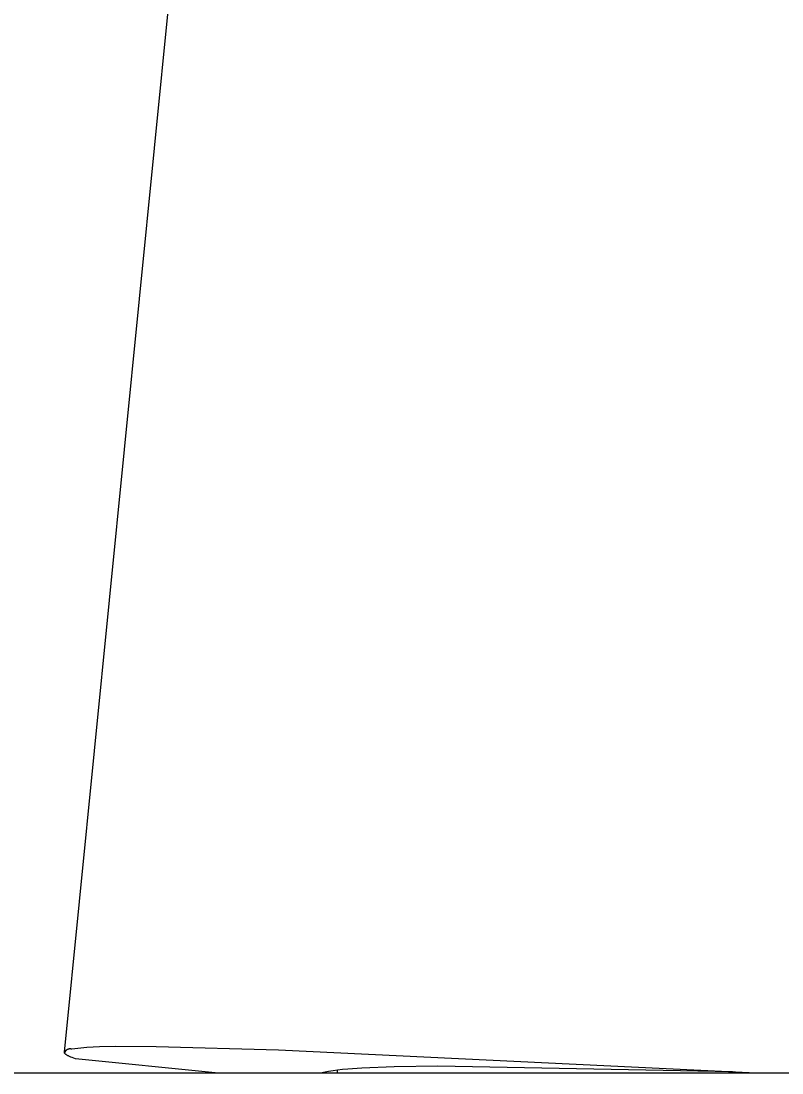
# Model space of a CAD drawing. Header units: inches. Extents: x -8 to 201, y -1 to 136.
# Drawn here: x 154.891 to 155.842, y 107.957 to 109.271 of the extents above; entities that cross this region are included whole.
import ezdxf

# ---------------------------------------------------------------- set-up
doc = ezdxf.new("R2010")
doc.units = ezdxf.units.IN
doc.layers.add('ZANO_R', color=7, linetype='Continuous', lineweight=0)
doc.layers.add('ZANO_W', color=1, linetype='Continuous', lineweight=0)
doc.styles.get("Standard").update_dxf_attribs({"font": 'arial.ttf'})
doc.dimstyles.new('amerykanie', dxfattribs={"dimtxt": 50, "dimasz": 50, "dimexe": 0.5, "dimexo": 0.5, "dimgap": 1, "dimtad": 1, "dimdec": 0, "dimzin": 0, "dimlunit": 5, "dimtxsty": 'Standard', "dimcen": 0.09, "dimclrd": 1, "dimclre": 1, "dimclrt": 1, "dimazin": 0, "dimtfac": 1, "dimtdec": 0, "dimtmove": 0, "dimatfit": 3, "dimfxl": 1, "dimtzin": 0, "dimarcsym": 1})

# ---------------------------------------------------------------- blocks, each defined once
blk = doc.blocks.new('*D477')
at = {"layer": 'ZANO_W', "color": 1, "lineweight": -2}
blk.add_arc((154.9429, 107.9573), 5.9376, 93.97094, 170.33898, dxfattribs=at)
at = {"layer": 'ZANO_W', "color": 1}
for points in [[(154.5292, 113.7141), (154.5342, 114.0474), (155.5316, 113.8657)], [(148.9234, 108.9678), (149.2555, 108.9397), (149.0053, 107.9573)]]:
    blk.add_solid(points, dxfattribs=at)
at = {"layer": 'ZANO_W', "color": 1, "insert": (150.0585, 113.3526), "char_height": 1.625, "attachment_point": 5, "rotation": 42.155}
blk.add_mtext("95%%d41'", dxfattribs=at)

msp = doc.modelspace()

# ---------------------------------------------------------------- linework, layer by layer
at = {"layer": 'ZANO_R'}
for p, q in [((154.94549, 107.98326), (156.67065, 125.29747)), ((154.97341, 107.98937), (154.98932, 107.99017)), ((154.98932, 107.99017), (155.0087, 107.99063)), ((155.0087, 107.99063), (155.05988, 107.99055)), ((155.05988, 107.99055), (155.21294, 107.98619)), ((154.94552, 107.98293), (154.94553, 107.98297)), ((154.94552, 107.9829), (154.94552, 107.98293)), ((154.94552, 107.98287), (154.94552, 107.9829)), ((154.94552, 107.98284), (154.94552, 107.98287)), ((154.94552, 107.9828), (154.94552, 107.98284)), ((154.94552, 107.98277), (154.94552, 107.9828)), ((154.94552, 107.98274), (154.94552, 107.98277)), ((154.94552, 107.9827), (154.94552, 107.98274)), ((154.94553, 107.98267), (154.94552, 107.9827)), ((154.94553, 107.98303), (154.94554, 107.98306)), ((154.94553, 107.983), (154.94553, 107.98303)), ((154.94553, 107.98297), (154.94553, 107.983)), ((154.94553, 107.98264), (154.94553, 107.98267)), ((154.94553, 107.9826), (154.94553, 107.98264)), ((154.94554, 107.98257), (154.94553, 107.9826)), ((154.94554, 107.98309), (154.94555, 107.98313)), ((154.94554, 107.98306), (154.94554, 107.98309)), ((154.94554, 107.98254), (154.94554, 107.98257)), ((154.94555, 107.98251), (154.94554, 107.98254)), ((154.94555, 107.98313), (154.94556, 107.98316)), ((154.94556, 107.98247), (154.94555, 107.98251)), ((154.94556, 107.98319), (154.94557, 107.98322)), ((154.94556, 107.98316), (154.94556, 107.98319)), ((154.94556, 107.98244), (154.94556, 107.98247)), ((154.94557, 107.9824), (154.94556, 107.98244)), ((154.94557, 107.98322), (154.94558, 107.98325)), ((154.94558, 107.98237), (154.94557, 107.9824)), ((154.94558, 107.98325), (154.94559, 107.98329)), ((154.94559, 107.98234), (154.94558, 107.98237)), ((154.94559, 107.98329), (154.9456, 107.98332)), ((154.9456, 107.9823), (154.94559, 107.98234)), ((154.9456, 107.98332), (154.94561, 107.98335)), ((154.94561, 107.98227), (154.9456, 107.9823)), ((154.94561, 107.98335), (154.94563, 107.98338)), ((154.94562, 107.98224), (154.94561, 107.98227)), ((154.94565, 107.98217), (154.94562, 107.98224)), ((154.94563, 107.98338), (154.94564, 107.98341)), ((154.94564, 107.98341), (154.94565, 107.98344)), ((154.94565, 107.98344), (154.94566, 107.98348)), ((154.94568, 107.9821), (154.94565, 107.98217)), ((154.94566, 107.98348), (154.94568, 107.98351)), ((154.94568, 107.98351), (154.94569, 107.98354)), ((154.94571, 107.98203), (154.94568, 107.9821)), ((154.94569, 107.98354), (154.94571, 107.98357)), ((154.94571, 107.98357), (154.94573, 107.9836)), ((154.94574, 107.98196), (154.94571, 107.98203)), ((154.94573, 107.9836), (154.94574, 107.98363)), ((154.94574, 107.98363), (154.94576, 107.98366)), ((154.94578, 107.98189), (154.94574, 107.98196)), ((154.94576, 107.98366), (154.9458, 107.98372)), ((154.94582, 107.98182), (154.94578, 107.98189)), ((154.9458, 107.98372), (154.94584, 107.98379)), ((154.94586, 107.98175), (154.94582, 107.98182)), ((154.94583, 107.98172), (154.94586, 107.98194)), ((154.94584, 107.98379), (154.94588, 107.98385)), ((154.94586, 107.98194), (154.94589, 107.98216)), ((154.94591, 107.98168), (154.94586, 107.98175)), ((154.94588, 107.98385), (154.94593, 107.98391)), ((154.94589, 107.98216), (154.94593, 107.98239)), ((154.94595, 107.98161), (154.94591, 107.98168)), ((154.94593, 107.98391), (154.94598, 107.98397)), ((154.94593, 107.98239), (154.94598, 107.98261)), ((154.946, 107.98154), (154.94595, 107.98161)), ((154.94598, 107.98397), (154.94603, 107.98403)), ((154.94598, 107.98261), (154.94603, 107.98283)), ((154.94606, 107.98147), (154.946, 107.98154)), ((154.94603, 107.98403), (154.94609, 107.98409)), ((154.94603, 107.98283), (154.94609, 107.98305)), ((154.94611, 107.9814), (154.94606, 107.98147)), ((154.94609, 107.98409), (154.94614, 107.98415)), ((154.94609, 107.98305), (154.94616, 107.98326)), ((154.94617, 107.98133), (154.94611, 107.9814)), ((154.94614, 107.98415), (154.9462, 107.98421)), ((154.94616, 107.98326), (154.94624, 107.98347)), ((154.94623, 107.98126), (154.94617, 107.98133)), ((154.9462, 107.98421), (154.94627, 107.98427)), ((154.9463, 107.98119), (154.94623, 107.98126)), ((154.94624, 107.98347), (154.94632, 107.98368)), ((154.94627, 107.98427), (154.94633, 107.98433)), ((154.94636, 107.98111), (154.9463, 107.98119)), ((154.94632, 107.98368), (154.94641, 107.98389)), ((154.94633, 107.98433), (154.9464, 107.98438)), ((154.94643, 107.98104), (154.94636, 107.98111)), ((154.9464, 107.98438), (154.94647, 107.98444)), ((154.94641, 107.98389), (154.94651, 107.98409)), ((154.94651, 107.98097), (154.94643, 107.98104)), ((154.94647, 107.98444), (154.94655, 107.9845)), ((154.94651, 107.98409), (154.94662, 107.98429)), ((154.94666, 107.98082), (154.94651, 107.98097)), ((154.94655, 107.9845), (154.94662, 107.98456)), ((154.94662, 107.98456), (154.9467, 107.98462)), ((154.94662, 107.98429), (154.94673, 107.98449)), ((154.94682, 107.98068), (154.94666, 107.98082)), ((154.94673, 107.98449), (154.94685, 107.98468)), ((154.947, 107.98053), (154.94682, 107.98068)), ((154.94685, 107.98468), (154.94697, 107.98487)), ((154.94697, 107.98487), (154.94711, 107.98506)), ((154.94719, 107.98038), (154.947, 107.98053)), ((154.94711, 107.98506), (154.94724, 107.98523)), ((154.94738, 107.98023), (154.94719, 107.98038)), ((154.94724, 107.98523), (154.94739, 107.98541)), ((154.94759, 107.98008), (154.94738, 107.98023)), ((154.94739, 107.98541), (154.94754, 107.98558)), ((154.94754, 107.98558), (154.94769, 107.98574)), ((154.94781, 107.97992), (154.94759, 107.98008)), ((154.94769, 107.98574), (154.94786, 107.9859)), ((154.94804, 107.97977), (154.94781, 107.97992)), ((154.94786, 107.9859), (154.94802, 107.98605)), ((154.94802, 107.98605), (154.94819, 107.9862)), ((154.94854, 107.97946), (154.94804, 107.97977)), ((154.94819, 107.9862), (154.94837, 107.98634)), ((154.94837, 107.98634), (154.94855, 107.98648)), ((154.94908, 107.97914), (154.94854, 107.97946)), ((154.94855, 107.98648), (154.94874, 107.98661)), ((154.94874, 107.98661), (154.94893, 107.98673)), ((154.94893, 107.98673), (154.94912, 107.98685)), ((154.94966, 107.97882), (154.94908, 107.97914)), ((154.94912, 107.98685), (154.94932, 107.98696)), ((154.94932, 107.98696), (154.94952, 107.98706)), ((154.94952, 107.98706), (154.94973, 107.98715)), ((154.95029, 107.9785), (154.94966, 107.97882)), ((154.94973, 107.98715), (154.94993, 107.98724)), ((154.94993, 107.98724), (154.95015, 107.98732)), ((154.95015, 107.98732), (154.95036, 107.9874)), ((154.95097, 107.97817), (154.95029, 107.9785)), ((154.95036, 107.9874), (154.95058, 107.98746)), ((154.95058, 107.98746), (154.95079, 107.98752)), ((154.95079, 107.98752), (154.95101, 107.98757)), ((154.95168, 107.97783), (154.95097, 107.97817)), ((154.95101, 107.98757), (154.95124, 107.98762)), ((154.95124, 107.98762), (154.95146, 107.98765)), ((154.95146, 107.98765), (154.95168, 107.98768)), ((154.95168, 107.98768), (154.95191, 107.9877)), ((154.95325, 107.97715), (154.95168, 107.97783)), ((154.95191, 107.9877), (154.95214, 107.98772)), ((154.95214, 107.98772), (154.95236, 107.98772)), ((154.95236, 107.98772), (154.95259, 107.98772)), ((154.95259, 107.98772), (154.95281, 107.98771)), ((154.95281, 107.98771), (154.95304, 107.98769)), ((154.95304, 107.98769), (154.95326, 107.98767)), ((154.955, 107.97645), (154.95325, 107.97715)), ((154.95326, 107.98767), (154.95349, 107.98763)), ((154.95349, 107.98763), (154.95371, 107.98759)), ((154.95371, 107.98759), (154.95393, 107.98754)), ((154.95393, 107.98754), (154.95415, 107.98749)), ((154.95415, 107.98749), (154.95437, 107.98742)), ((154.95437, 107.98742), (154.95458, 107.98735)), ((154.95458, 107.98735), (154.95479, 107.98727)), ((154.9548, 107.98726), (154.97341, 107.98937)), ((154.95692, 107.97574), (154.955, 107.97645)), ((155.21294, 107.98619), (155.80948, 107.95735)), ((154.95902, 107.975), (154.95692, 107.97574)), ((155.13382, 107.95732), (154.95902, 107.975)), ((155.31688, 107.96346), (155.29927, 107.96223)), ((155.35747, 107.96501), (155.31688, 107.96346)), ((155.4119, 107.96566), (155.35747, 107.96501)), ((155.78008, 107.95886), (155.4119, 107.96566)), ((152.81072, 107.95732), (184.30819, 107.95732)), ((155.2692, 107.95789), (155.26717, 107.95732)), ((155.27125, 107.95839), (155.2692, 107.95789)), ((155.27332, 107.95884), (155.27125, 107.95839)), ((155.27539, 107.95924), (155.27332, 107.95884)), ((155.27819, 107.95974), (155.27539, 107.95924)), ((155.281, 107.96018), (155.27819, 107.95974)), ((155.28664, 107.96093), (155.281, 107.96018)), ((155.28645, 107.95732), (155.28645, 107.96091)), ((155.29295, 107.96164), (155.28664, 107.96093)), ((155.29927, 107.96223), (155.29295, 107.96164))]:
    msp.add_line(p, q, dxfattribs=at)
msp.add_lwpolyline([(-3.00331, 107.95732), (188.98537, 107.95732)], dxfattribs=at)

# ---------------------------------------------------------------- dimensions: what is measured, and where the dimension line sits
at = {"layer": 'ZANO_W'}
dim = msp.add_angular_dim_2l(base=(152.32078, 113.28462), line1=((-3.00331, 107.95732), (188.98537, 107.95732)), line2=((154.94549, 107.98326), (156.67065, 125.29747)), dimstyle='amerykanie', override={"dimtxt": 1.625, "dimasz": 1, "dimgap": 0.5, "dimdec": 4, "dimaunit": 1, "dimadec": 1, "dimtdec": 4, "dimtmove": 1, "dimfrac": 2}, dxfattribs=at)
dim.commit()
dim.dimension.update_dxf_attribs({"geometry": '*D477', "text_midpoint": (150.05845, 113.35263)})

doc.saveas('drawing.dxf')
